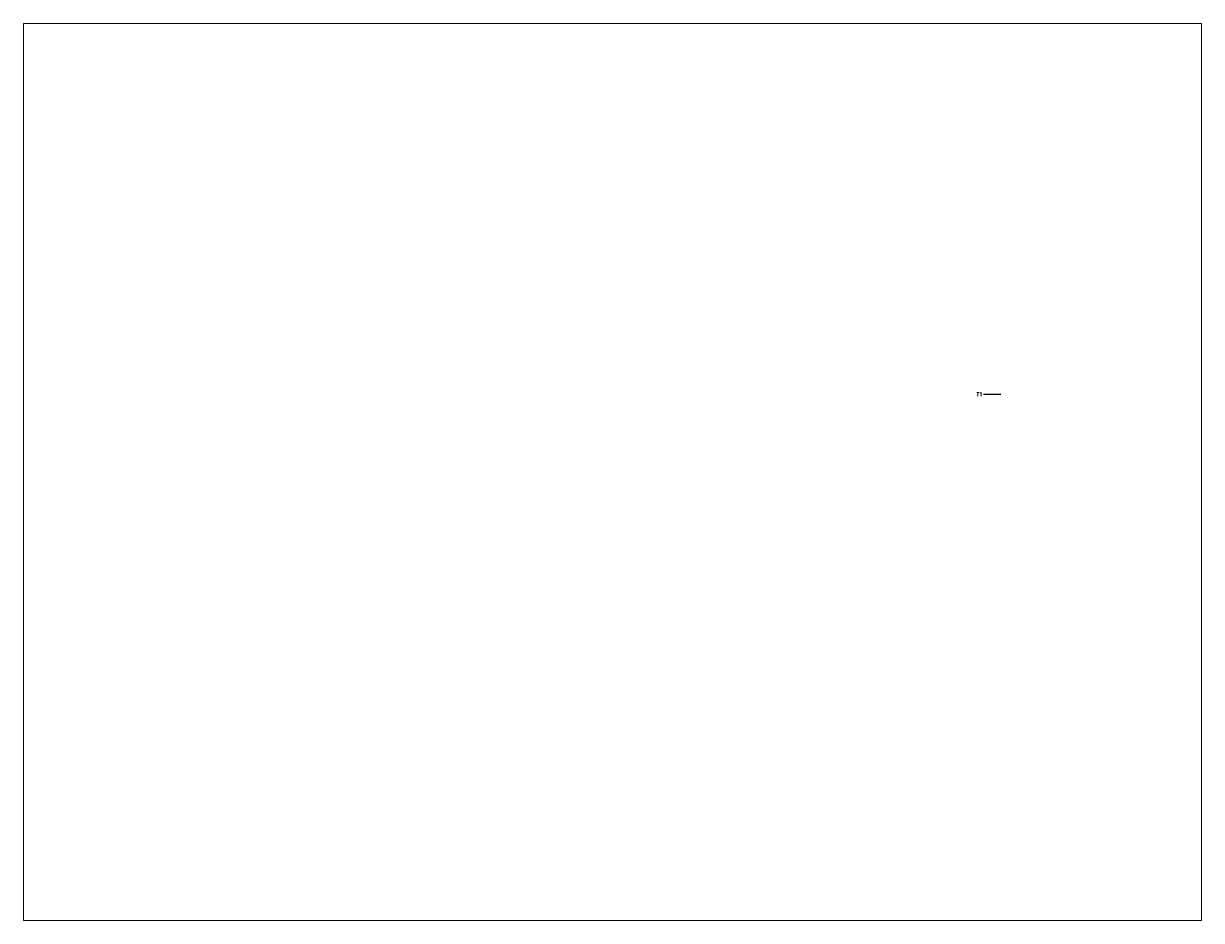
# Paper-space layout 'Layout1' of a CAD drawing. Header units: millimetres. Extents: x 27 to 240, y 20 to 183.
# The model-space entities are those that its viewports show. They can reach past a viewport. Long polylines and large blocks are cut down to what shows.
import ezdxf
from ezdxf.enums import TextEntityAlignment as Align

# ---------------------------------------------------------------- set-up
doc = ezdxf.new("R2010")
doc.units = ezdxf.units.MM
doc.styles.add('ROMANS', font='romans.shx', dxfattribs={"height": 1.5})

msp = doc.modelspace()

# ---------------------------------------------------------------- linework, layer by layer
at = {"color": 1}
msp.add_line((350.13, 176.54), (343.81, 176.54), dxfattribs=at)

# ---------------------------------------------------------------- texts
at = {"color": 7, "style": 'ROMANS'}
msp.add_attdef('T1', text='', height=1.4, dxfattribs=at).set_placement((343.53, 176.54), align=Align.MIDDLE_RIGHT)

psp = doc.layouts.get("Layout1")

# ---------------------------------------------------------------- viewports
at = {"layer": '0'}
psp.add_viewport(center=(133.35, 101.6), size=(213.36, 162.56), view_center_point=(210, 148.5), view_height=323.8171, dxfattribs=at)

doc.saveas('drawing.dxf')
